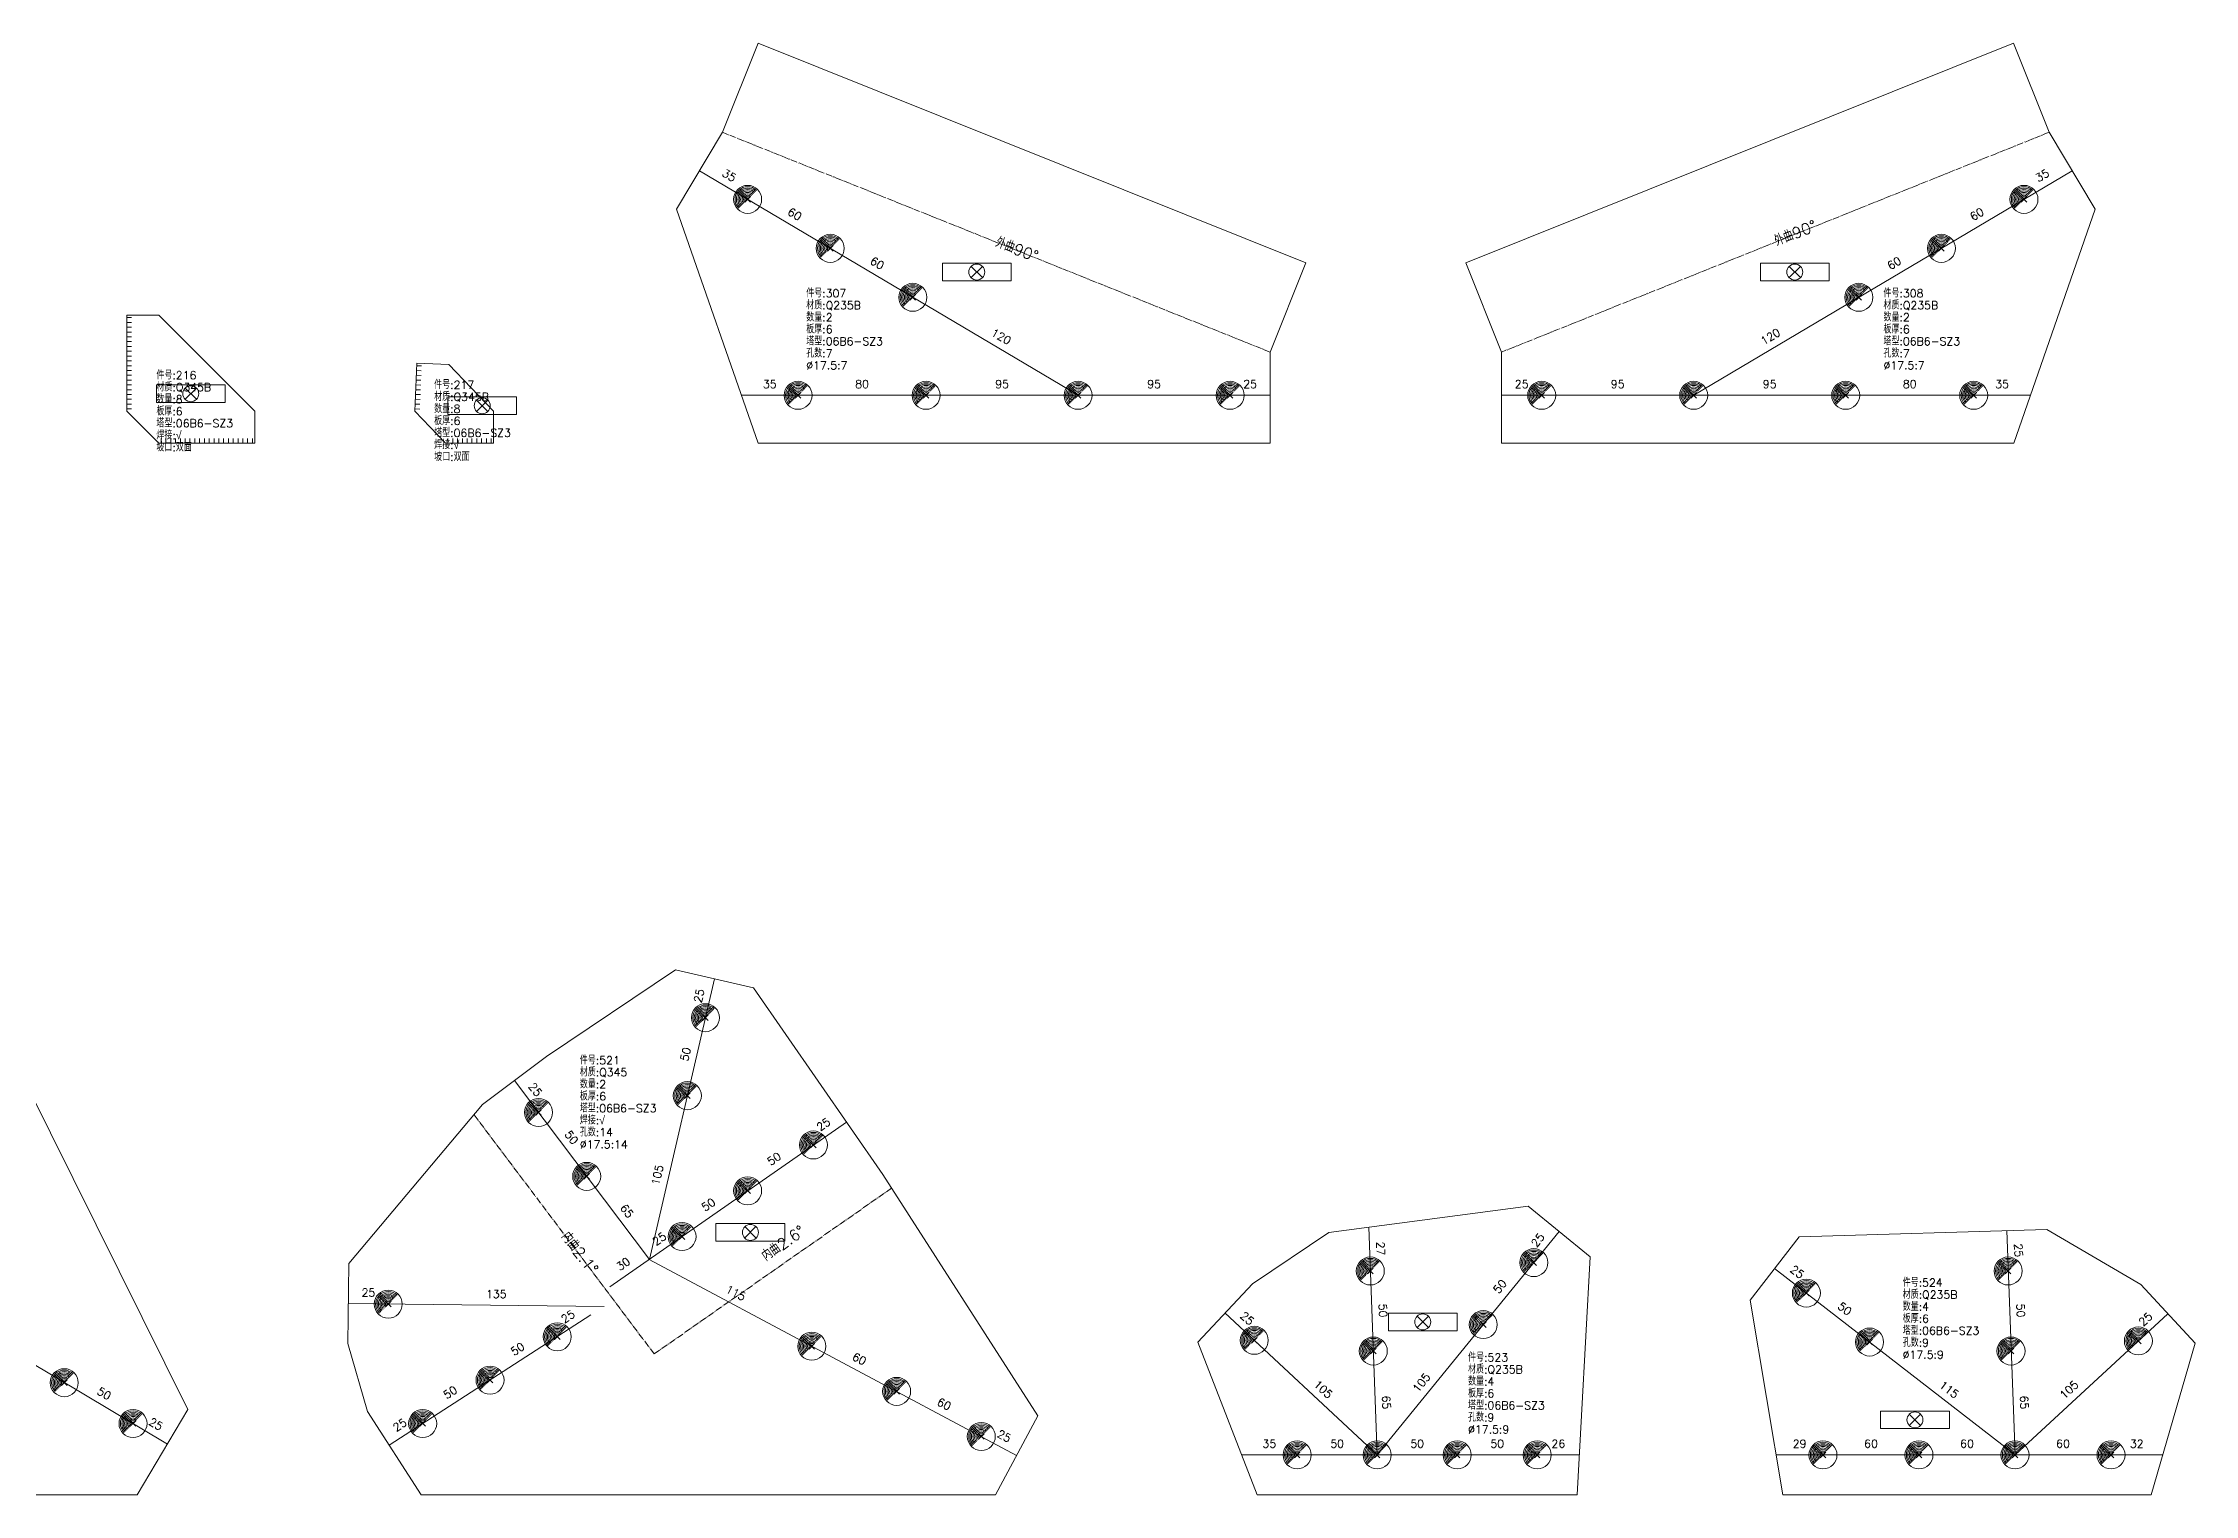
# Model space of a CAD drawing. Extents: x 0 to 6519, y -11 to 2213.
# Drawn here: x 3343 to 4688, y 1306 to 2213 of the extents above; entities that cross this region are included whole.
import ezdxf
from ezdxf.enums import TextEntityAlignment as Align

# ---------------------------------------------------------------- set-up
doc = ezdxf.new("R2010")
doc.units = 0
doc.header["$MEASUREMENT"] = 0
doc.linetypes.add('制弯线', pattern=[5.9, 4, -0.5, 0.2, -0.5, 0.2, -0.5])
for name, color, linetype, lineweight in [('1', 7, 'CONTINUOUS', 25), ('2', 7, 'CONTINUOUS', 25), ('5', 7, 'CONTINUOUS', 25)]:
    doc.layers.add(name, color=color, linetype=linetype, lineweight=lineweight)
doc.styles.get("Standard").update_dxf_attribs({"font": 'simplex.shx', "width": 0.7, "height": 3, "bigfont": 'gbhzfs.shx'})

# ---------------------------------------------------------------- blocks, each defined once
blk = doc.blocks.new('板孔17.5')
at = {"layer": '5', "color": 7, "linetype": 'Continuous', "lineweight": 0}
for p, q in [((-0.2, -0.2), (0.2, 0.2)), ((-0.2, 0.2), (0.2, -0.2))]:
    blk.add_line(p, q, dxfattribs=at)
at = {"layer": '5', "color": 7, "linetype": 'Continuous', "lineweight": 13}
blk.add_circle((0, 0), 1, dxfattribs=at)
for radius in [0.9, 0.8, 0.7, 0.6, 0.5, 0.4, 0.3, 0.2, 0.1]:
    blk.add_arc((0, 0), radius, 45, 225, dxfattribs=at)

msp = doc.modelspace()

# ---------------------------------------------------------------- linework, layer by layer
at = {"layer": '1', "color": 7, "linetype": 'Continuous', "lineweight": 18}
for p, q in [((3790.3, 2213), (3768, 2157.3)), ((4132.6, 2075.7), (3790.3, 2213)), ((4574.9, 2213), (4232.6, 2075.7)), ((4597.2, 2157.3), (4574.9, 2213)), ((3768, 2157.3), (3739.4, 2109.2)), ((4625.8, 2109.2), (4597.2, 2157.3)), ((3739.4, 2109.2), (3790.3, 1963)), ((4575, 1963), (4625.8, 2109.2)), ((4110.3, 2020), (4132.6, 2075.7)), ((4232.6, 2075.7), (4255, 2020)), ((3415.8, 2043), (3395.8, 2043)), ((3395.8, 2043), (3395.8, 1983)), ((3475.8, 1983), (3415.8, 2043)), ((4110.3, 1963), (4110.3, 2020)), ((4255, 2020), (4255, 1963)), ((3577, 2013), (3575.8, 1983)), ((3597, 2012.2), (3577, 2013)), ((3625, 1983), (3597, 2012.2)), ((3395.8, 1983), (3415.8, 1963)), ((3475.8, 1963), (3475.8, 1983)), ((3575.8, 1983), (3595, 1963)), ((3625, 1963), (3625, 1983)), ((3415.8, 1963), (3475.8, 1963)), ((3595, 1963), (3625, 1963)), ((3790.3, 1963), (4110.3, 1963)), ((4255, 1963), (4575, 1963)), ((3738.7, 1634.2), (3658.1, 1580)), ((3787.4, 1622.9), (3738.7, 1634.2)), ((3868.2, 1506.2), (3787.4, 1622.9)), ((3658.1, 1580), (3618.1, 1549.9)), ((3433.9, 1359.4), (3333.7, 1561.2)), ((3618.1, 1549.9), (3534.5, 1450.6)), ((3965.1, 1355.5), (3868.2, 1506.2)), ((4271.5, 1486.4), (4147, 1470.1)), ((4310.3, 1454.8), (4271.5, 1486.4)), ((4147, 1470.1), (4099.2, 1438)), ((4440.9, 1467.3), (4410.3, 1427.8)), ((4595.6, 1471.9), (4440.9, 1467.3)), ((4654.4, 1437.6), (4595.6, 1471.9)), ((4302.2, 1306.1), (4310.3, 1454.8)), ((3534.5, 1450.6), (3533.9, 1400.6)), ((4099.2, 1438), (4065.1, 1401.5)), ((4410.3, 1427.8), (4430.8, 1306.1)), ((4688.3, 1400.9), (4654.4, 1437.6)), ((3533.9, 1400.6), (3546.2, 1358.2)), ((4065.1, 1401.5), (4102.2, 1306.1)), ((4660.8, 1306.1), (4688.3, 1400.9)), ((3402.2, 1306.1), (3433.9, 1359.4)), ((3546.2, 1358.2), (3579.8, 1306.1)), ((3938.7, 1306.1), (3965.1, 1355.5)), ((3022, 1306.1), (3402.2, 1306.1)), ((3579.8, 1306.1), (3938.7, 1306.1)), ((4102.2, 1306.1), (4302.2, 1306.1)), ((4430.8, 1306.1), (4660.8, 1306.1))]:
    msp.add_line(p, q, dxfattribs=at)
at = {"layer": '1', "color": 7, "linetype": 'Continuous', "lineweight": 13}
for p, q in [((3905.5, 2075.5), (3905.5, 2064.5)), ((3948.5, 2075.5), (3905.5, 2075.5)), ((3930.6, 2073.5), (3923.5, 2066.5)), ((3923.5, 2073.5), (3930.6, 2066.5)), ((3948.5, 2064.5), (3948.5, 2075.5)), ((4416.7, 2075.5), (4416.7, 2064.5)), ((4459.7, 2075.5), (4416.7, 2075.5)), ((4441.7, 2073.5), (4434.7, 2066.5)), ((4434.7, 2073.5), (4441.7, 2066.5)), ((4459.7, 2064.5), (4459.7, 2075.5)), ((3905.5, 2064.5), (3948.5, 2064.5)), ((4416.7, 2064.5), (4459.7, 2064.5)), ((3414.3, 1999.5), (3414.3, 1988.5)), ((3457.3, 1999.5), (3414.3, 1999.5)), ((3439.4, 1997.5), (3432.3, 1990.5)), ((3432.3, 1997.5), (3439.4, 1990.5)), ((3457.3, 1988.5), (3457.3, 1999.5)), ((3596.4, 1992), (3596.4, 1981)), ((3639.4, 1992), (3596.4, 1992)), ((3639.4, 1981), (3639.4, 1992)), ((3414.3, 1988.5), (3457.3, 1988.5)), ((3596.4, 1981), (3639.4, 1981)), ((3621.5, 1990), (3614.4, 1982.9)), ((3614.4, 1990), (3621.5, 1982.9)), ((3764, 1475.6), (3764, 1464.6)), ((3807, 1475.6), (3764, 1475.6)), ((3789, 1473.7), (3782, 1466.6)), ((3782, 1473.7), (3789, 1466.6)), ((3807, 1464.6), (3807, 1475.6)), ((3764, 1464.6), (3807, 1464.6)), ((4184.2, 1419.7), (4184.2, 1408.7)), ((4227.2, 1419.7), (4184.2, 1419.7)), ((4209.2, 1417.8), (4202.1, 1410.7)), ((4202.1, 1417.8), (4209.2, 1410.7)), ((4227.2, 1408.7), (4227.2, 1419.7)), ((4184.2, 1408.7), (4227.2, 1408.7)), ((4491.8, 1358.5), (4491.8, 1347.5)), ((4534.8, 1358.5), (4491.8, 1358.5)), ((4534.8, 1347.5), (4534.8, 1358.5)), ((4491.8, 1347.5), (4534.8, 1347.5)), ((4516.8, 1356.5), (4509.7, 1349.5)), ((4509.7, 1356.5), (4516.8, 1349.5))]:
    msp.add_line(p, q, dxfattribs=at)
for centre in [(3927, 2070), (4438.2, 2070), (3435.8, 1994), (3617.9, 1986.5), (3785.5, 1470.1), (4205.7, 1414.2), (4513.3, 1353)]:
    msp.add_circle(centre, 5, dxfattribs=at)
at = {"layer": '2', "color": 190, "linetype": '制弯线', "lineweight": 13}
for p, q in [((4110.3, 2020), (3768, 2157.3)), ((4597.2, 2157.3), (4255, 2020)), ((3725.4, 1394.2), (3612.8, 1543.6)), ((3725.4, 1394.2), (3873.7, 1497.7))]:
    msp.add_line(p, q, dxfattribs=at)
at = {"layer": '2', "color": 9, "linetype": 'Continuous', "lineweight": 13}
for p, q in [((3990.3, 1993), (3753.7, 2133.3)), ((4375, 1993), (4611.5, 2133.3)), ((3779.8, 1993), (4110.3, 1993)), ((4585.4, 1993), (4255, 1993)), ((3722.4, 1453.2), (3763.1, 1628.5)), ((3722.4, 1453.2), (3638.1, 1565)), ((3697.7, 1436), (3845.5, 1539)), ((4177.2, 1331.1), (4171.9, 1473.3)), ((4177.2, 1331.1), (4290.9, 1470.6)), ((4575.8, 1331.1), (4570.6, 1471.2)), ((3722.3, 1453.2), (3951.9, 1330.8)), ((4575.8, 1331.1), (4425.6, 1447.5)), ((3270.8, 1427.4), (3421.2, 1337.9)), ((3694.2, 1423.9), (3534.2, 1425.6)), ((3685.8, 1418.5), (3559.7, 1337.2)), ((4177.2, 1331.1), (4082.1, 1419.8)), ((4575.8, 1331.1), (4671.3, 1419.2)), ((4092.5, 1331.1), (4303.5, 1331.1)), ((4426.6, 1331.1), (4668, 1331.1))]:
    msp.add_line(p, q, dxfattribs=at)
at = {"layer": '2', "color": 7, "linetype": 'Continuous', "lineweight": 13}
for p, q in [((3395.8, 2041.5), (3398.8, 2041.5)), ((3395.8, 2038.5), (3398.8, 2038.5)), ((3395.8, 2035.5), (3398.8, 2035.5)), ((3395.8, 2032.5), (3398.8, 2032.5)), ((3395.8, 2029.5), (3398.8, 2029.5)), ((3395.8, 2026.5), (3398.8, 2026.5)), ((3395.8, 2023.5), (3398.8, 2023.5)), ((3395.8, 2020.5), (3398.8, 2020.5)), ((3395.8, 2017.5), (3398.8, 2017.5)), ((3395.8, 2014.5), (3398.8, 2014.5)), ((3395.8, 2011.5), (3398.8, 2011.5)), ((3395.8, 2008.5), (3398.8, 2008.5)), ((3395.8, 2005.5), (3398.8, 2005.5)), ((3576.7, 2005.5), (3579.7, 2005.3)), ((3576.8, 2008.5), (3579.8, 2008.3)), ((3577, 2011.5), (3580, 2011.3)), ((3395.8, 2002.5), (3398.8, 2002.5)), ((3395.8, 1999.5), (3398.8, 1999.5)), ((3395.8, 1996.5), (3398.8, 1996.5)), ((3395.8, 1993.5), (3398.8, 1993.5)), ((3395.8, 1990.5), (3398.8, 1990.5)), ((3576.1, 1990.5), (3579.1, 1990.4)), ((3576.3, 1993.5), (3579.3, 1993.4)), ((3576.4, 1996.5), (3579.4, 1996.4)), ((3576.5, 1999.5), (3579.5, 1999.4)), ((3576.6, 2002.5), (3579.6, 2002.4)), ((3395.8, 1987.5), (3398.8, 1987.5)), ((3395.8, 1984.5), (3398.8, 1984.5)), ((3575.9, 1984.5), (3578.9, 1984.4)), ((3576, 1987.5), (3579, 1987.4)), ((3417.3, 1963), (3417.3, 1966)), ((3420.3, 1963), (3420.3, 1966)), ((3423.3, 1963), (3423.3, 1966)), ((3426.3, 1963), (3426.3, 1966)), ((3429.3, 1963), (3429.3, 1966)), ((3432.3, 1963), (3432.3, 1966)), ((3435.3, 1963), (3435.3, 1966)), ((3438.3, 1963), (3438.3, 1966)), ((3441.3, 1963), (3441.3, 1966)), ((3444.3, 1963), (3444.3, 1966)), ((3447.3, 1963), (3447.3, 1966)), ((3450.3, 1963), (3450.3, 1966)), ((3453.3, 1963), (3453.3, 1966)), ((3456.3, 1963), (3456.3, 1966)), ((3459.3, 1963), (3459.3, 1966)), ((3462.3, 1963), (3462.3, 1966)), ((3465.3, 1963), (3465.3, 1966)), ((3468.3, 1963), (3468.3, 1966)), ((3471.3, 1963), (3471.3, 1966)), ((3474.3, 1963), (3474.3, 1966)), ((3596.5, 1963), (3596.5, 1966)), ((3599.5, 1963), (3599.5, 1966)), ((3602.5, 1963), (3602.5, 1966)), ((3605.5, 1963), (3605.5, 1966)), ((3608.5, 1963), (3608.5, 1966)), ((3611.5, 1963), (3611.5, 1966)), ((3614.5, 1963), (3614.5, 1966)), ((3617.5, 1963), (3617.5, 1966)), ((3620.5, 1963), (3620.5, 1966)), ((3623.5, 1963), (3623.5, 1966))]:
    msp.add_line(p, q, dxfattribs=at)

# ---------------------------------------------------------------- block references
at = {"layer": '1', "color": 7, "linetype": 'Continuous', "lineweight": 0, "xscale": 8.75, "yscale": 8.75, "zscale": 8.75}
for p in [(3783.8, 2115.4), (4581.4, 2115.4), (3835.4, 2084.8), (4529.8, 2084.8), (3887, 2054.2), (4478.2, 2054.2), (3815.3, 1993), (3895.3, 1993), (3990.3, 1993), (4085.3, 1993), (4280, 1993), (4375, 1993), (4470, 1993), (4550, 1993), (3757.4, 1604.2), (3746.1, 1555.5), (3653.1, 1545), (3824.9, 1524.7), (3683.2, 1505.1), (3783.8, 1496.1), (3742.8, 1467.5), (4172.9, 1446), (4275.1, 1451.2), (4571.5, 1446), (4445.4, 1432.2), (3559.2, 1425.3), (3664.8, 1404.9), (4243.5, 1412.5), (3823.9, 1399), (4100.4, 1402.7), (4174.8, 1396), (4484.9, 1401.6), (4573.3, 1396), (4652.9, 1402.3), (3622.8, 1377.8), (3356.7, 1376.2), (3876.9, 1370.8), (3399.7, 1350.7), (3580.7, 1350.7), (3929.8, 1342.6), (4127.2, 1331.1), (4177.2, 1331.1), (4227.2, 1331.1), (4277.2, 1331.1), (4455.8, 1331.1), (4515.8, 1331.1), (4575.8, 1331.1), (4635.8, 1331.1)]:
    msp.add_blockref('板孔17.5', p, dxfattribs=at)

# ---------------------------------------------------------------- texts
at = {"layer": '1', "color": 7, "linetype": 'Continuous', "lineweight": 13}
for s, p in [('件号:307', (3820.4, 2052.7)), ('件号:308', (4493.6, 2052.7)), ('材质:Q235B', (3820.4, 2045.2)), ('数量:2', (3820.4, 2037.7)), ('材质:Q235B', (4493.6, 2045.2)), ('数量:2', (4493.6, 2037.7)), ('板厚:6', (3820.4, 2030.2)), ('板厚:6', (4493.6, 2030.2)), ('塔型:06B6-SZ3', (3820.4, 2022.7)), ('孔数:7', (3820.4, 2015.2)), ('塔型:06B6-SZ3', (4493.6, 2022.7)), ('孔数:7', (4493.6, 2015.2)), ('件号:216', (3414.3, 2001.5)), ('%%c17.5:7', (3820.4, 2007.7)), ('%%c17.5:7', (4493.6, 2007.7)), ('材质:Q345B', (3414.3, 1994)), ('数量:8', (3414.3, 1986.5)), ('材质:Q345B', (3587.9, 1988)), ('件号:217', (3587.9, 1995.5)), ('板厚:6', (3414.3, 1979)), ('塔型:06B6-SZ3', (3414.3, 1971.5)), ('数量:8', (3587.9, 1980.5)), ('板厚:6', (3587.9, 1973)), ('焊接:√', (3414.3, 1964)), ('坡口:双面', (3414.3, 1956.5)), ('塔型:06B6-SZ3', (3587.9, 1965.5)), ('焊接:√', (3587.9, 1958)), ('坡口:双面', (3587.9, 1950.5)), ('件号:521', (3678.9, 1573.6)), ('材质:Q345', (3678.9, 1566.1)), ('数量:2', (3678.9, 1558.6)), ('板厚:6', (3678.9, 1551.1)), ('塔型:06B6-SZ3', (3678.9, 1543.6)), ('焊接:√', (3678.9, 1536.1)), ('孔数:14', (3678.9, 1528.6)), ('%%c17.5:14', (3678.9, 1521.1)), ('件号:524', (4505.6, 1434.7)), ('材质:Q235B', (4505.6, 1427.2)), ('数量:4', (4505.6, 1419.7)), ('板厚:6', (4505.6, 1412.2)), ('塔型:06B6-SZ3', (4505.6, 1404.7)), ('孔数:9', (4505.6, 1397.2)), ('材质:Q235B', (4234, 1380.5)), ('件号:523', (4234, 1388)), ('%%c17.5:9', (4505.6, 1389.7)), ('数量:4', (4234, 1373)), ('板厚:6', (4234, 1365.5)), ('塔型:06B6-SZ3', (4234, 1358)), ('孔数:9', (4234, 1350.5)), ('%%c17.5:9', (4234, 1343))]:
    msp.add_text(s, height=5, dxfattribs=at).set_placement(p, align=Align.BOTTOM_LEFT)
at = {"layer": '2', "color": 7, "linetype": 'Continuous', "lineweight": 13}
for s, rotation, p in [('35', 330, (3770.3, 2126.9)), ('35', 31, (4594.9, 2126.9)), ('60', 330, (3811.2, 2102.7)), ('60', 31, (4554.1, 2102.7)), ('60', 330, (3862.8, 2072.1)), ('60', 31, (4502.4, 2072.1)), ('120', 330, (3940.2, 2026.2)), ('120', 31, (4425, 2026.2)), ('25', 77, (3757.3, 1617)), ('50', 77, (3748.9, 1580.5)), ('25', 308, (3648, 1556.8)), ('50', 308, (3670.6, 1526.9)), ('25', 35, (3833.5, 1534.3)), ('50', 35, (3802.6, 1512.8)), ('105', 77, (3731.3, 1505)), ('65', 308, (3705.2, 1481)), ('50', 35, (3761.6, 1484.2)), ('25', 35, (3730.9, 1462.8)), ('25', 51, (4280.7, 1462.8)), ('30', 35, (3708.3, 1447.1)), ('27', 273, (4175.4, 1459.8)), ('25', 273, (4574, 1458.7)), ('50', 51, (4257, 1433.8)), ('25', 323, (4437.3, 1442.2)), ('115', 333, (3774.5, 1428.7)), ('50', 323, (4467, 1419.2)), ('25', 33, (3673.7, 1414.2)), ('25', 318, (4093.3, 1413.4)), ('50', 273, (4176.8, 1421.1)), ('50', 273, (4575.4, 1421.1)), ('25', 43, (4660.1, 1413)), ('50', 33, (3642.2, 1393.9)), ('60', 333, (3851.8, 1387.5)), ('50', 330, (3379.7, 1366)), ('50', 33, (3600.1, 1366.8)), ('105', 318, (4140.8, 1369.1)), ('105', 51, (4208, 1373.7)), ('115', 323, (4532.2, 1368.7)), ('105', 43, (4612.3, 1368.9)), ('60', 333, (3904.8, 1359.3)), ('65', 273, (4179, 1363.7)), ('65', 273, (4577.6, 1363.7)), ('25', 330, (3412, 1346.9)), ('25', 33, (3568.6, 1346.5)), ('25', 333, (3942.3, 1339.3))]:
    msp.add_text(s, height=5, rotation=rotation, dxfattribs=at).set_placement(p, align=Align.BOTTOM_CENTER)
for s, rotation, p in [('外曲90%%d', 22, (4427.9, 2084)), ('外曲90%%d', 339, (3937.3, 2084)), ('内曲2.1%%d', 308, (3665.1, 1465.9)), ('内曲2.6%%d', 35, (3796.7, 1450))]:
    msp.add_text(s, height=7, rotation=rotation, dxfattribs=at).set_placement(p, align=Align.BOTTOM_LEFT)
for s, p in [('35', (3797.6, 1996)), ('80', (3855.3, 1996)), ('95', (3942.8, 1996)), ('95', (4037.8, 1996)), ('25', (4097.8, 1996)), ('25', (4267.5, 1996)), ('95', (4327.5, 1996)), ('95', (4422.5, 1996)), ('80', (4510, 1996)), ('35', (4567.7, 1996)), ('25', (3546.8, 1428.5)), ('135', (3626.7, 1427.6)), ('35', (4109.8, 1334.1)), ('50', (4152.2, 1334.1)), ('50', (4202.2, 1334.1)), ('50', (4252.2, 1334.1)), ('26', (4290.4, 1334.1)), ('29', (4441.2, 1334.1)), ('60', (4485.8, 1334.1)), ('60', (4545.8, 1334.1)), ('60', (4605.8, 1334.1)), ('32', (4651.9, 1334.1))]:
    msp.add_text(s, height=5, dxfattribs=at).set_placement(p, align=Align.BOTTOM_CENTER)

doc.saveas('drawing.dxf')
